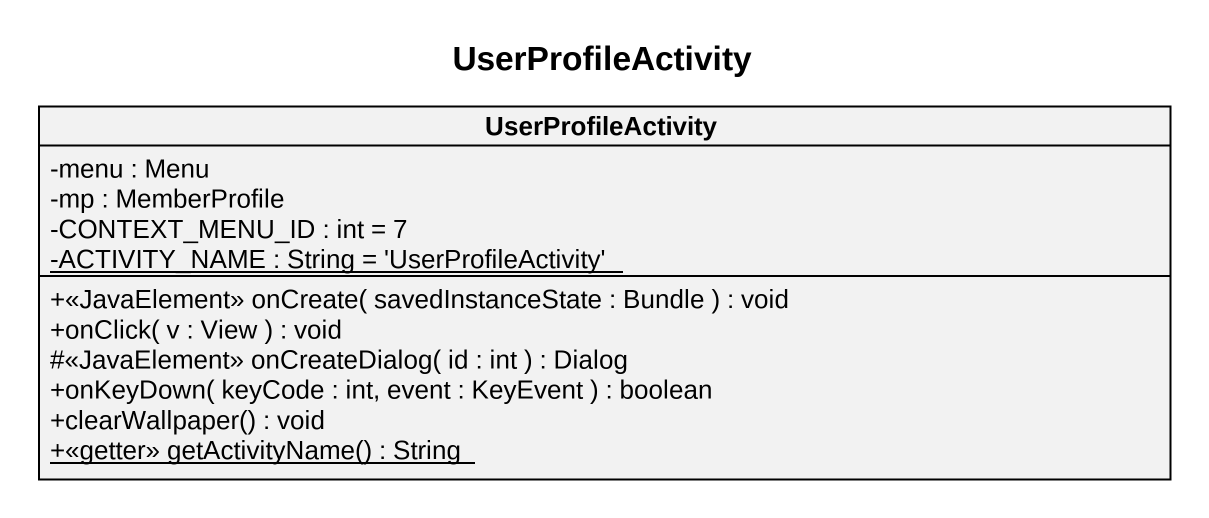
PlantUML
@startuml
title UserProfileActivity
hide circle
hide empty members
skinparam classAttributeIconSize 0
class UserProfileActivity {
  -menu : Menu
  -mp : MemberProfile
  -CONTEXT_MENU_ID : int = 7
  {static} -ACTIVITY_NAME : String = 'UserProfileActivity'
  +<<JavaElement>> onCreate( savedInstanceState : Bundle ) : void
  +onClick( v : View ) : void
  #<<JavaElement>> onCreateDialog( id : int ) : Dialog
  +onKeyDown( keyCode : int, event : KeyEvent ) : boolean
  +clearWallpaper() : void
  {static} +<<getter>> getActivityName() : String
}
@enduml
